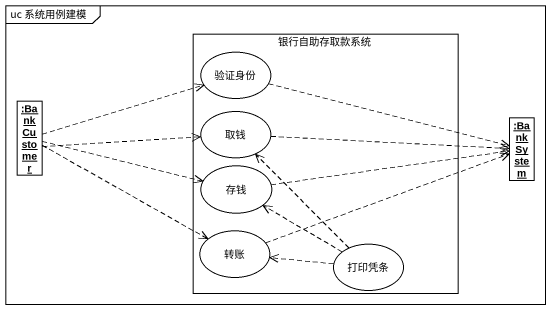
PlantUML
@startuml
mainframe uc 系统用例建模
allowmixing
hide circle
hide empty members
rectangle 银行自助存取款系统 {
  usecase 验证身份
  usecase 取钱
  usecase 存钱
  usecase 转账
  usecase 打印凭条
}
object ":BankCustomer" as BankCustomer
object ":BankSystem" as BankSystem
验证身份 .right.> BankSystem
BankCustomer .right.> 验证身份
BankCustomer .right.> 取钱
BankCustomer .right.> 存钱
BankCustomer .right.> 转账
取钱 .right.> BankSystem
存钱 .right.> BankSystem
转账 .right.> BankSystem
打印凭条 .up.> 取钱
打印凭条 .left.> 存钱
打印凭条 .left.> 转账
@enduml
